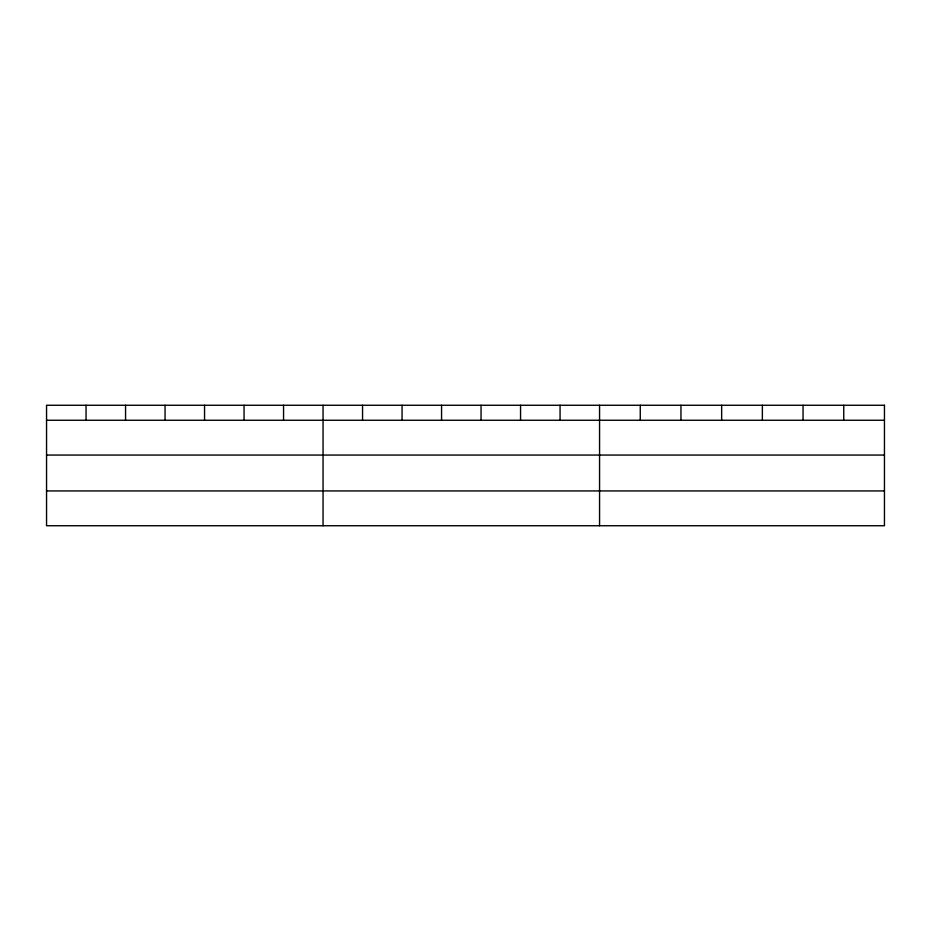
<?xml version="1.0" encoding="UTF-8"?>
<svg xmlns="http://www.w3.org/2000/svg" width="931" height="931" viewBox="0 0 931 931"><rect width="100%" height="100%" fill="white"/><g stroke="black" fill="none" stroke-linecap="round" stroke-linejoin="round"><path stroke-width="1.4" d="M46.55 420.253L884.45 420.253M46.55 455.061L884.45 455.061M46.55 490.928L884.45 490.928M843.754 405.264L843.754 420.253M803.057 405.264L803.057 420.253M762.361 405.264L762.361 420.253M721.653 405.264L721.653 420.253M680.957 405.264L680.957 420.253M640.26 405.264L640.26 420.253M599.564 405.264L599.564 525.736M560.066 405.264L560.066 420.253M520.557 405.264L520.557 420.253M481.059 405.264L481.059 420.253M441.562 405.264L441.562 420.253M402.064 405.264L402.064 420.253M362.555 405.264L362.555 420.253M323.057 405.264L323.057 525.736M283.559 405.264L283.559 420.253M244.05 405.264L244.05 420.253M204.552 405.264L204.552 420.253M165.055 405.264L165.055 420.253M125.557 405.264L125.557 420.253M86.048 405.264L86.048 420.253M884.45 405.264L46.55 405.264L46.55 525.736L884.45 525.736L884.45 405.264"/></g></svg>
